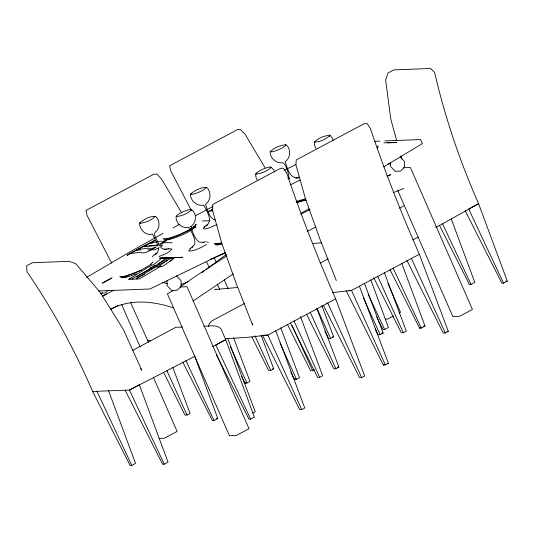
<?xml version="1.0" encoding="UTF-8"?>
<svg xmlns="http://www.w3.org/2000/svg" width="534" height="534" viewBox="0 0 534 534"><rect width="100%" height="100%" fill="white"/><g stroke="black" fill="none" stroke-linecap="round" stroke-linejoin="round"><path stroke-width="0.8" d="M252.716 323.738L252.669 325.199L236.315 283.734L221.83 243.464L212.272 209.368L212.652 204.542L280.483 168.35L283.547 168.23L286.731 173.103C301.096 215.763 317.61 257.668 335.699 298.88L364.675 376.009L361.665 377.618L359.616 377.692L323.524 305.541M158.605 248.397L158.311 250.519L157.19 252.582L155.08 254.691L156.889 253.249M289.021 179.13C289.188 175.526 285.93 160.193 280.437 162.91C274.91 162.283 270.057 157.47 270.084 151.776C274.302 147.684 280.33 145.008 286.204 144.761C291.27 149.106 290.449 158.491 285.149 161.702C287.425 168.163 289.722 179.504 298.86 177.755L297.071 177.822M205.97 187.648L206.051 187.287L205.73 188.322L203.114 190.137L199.042 192.167L194.797 193.762L191.733 194.409L190.818 193.915L191.139 194.102M285.61 145.148L285.69 144.787L285.363 145.822L282.753 147.644L278.675 149.674L274.436 151.269L271.372 151.916L270.458 151.416L270.778 151.603M208.507 326.548L209.034 324.345L210.536 322.135L212.358 320.64L244.445 303.519M155 216.777L155.087 216.417C151.402 220.509 145.495 222.451 140.155 223.366L140.462 223.539L140.175 222.785M191.472 210.256L191.552 209.902C187.454 213.607 181.834 216.096 176.327 216.53L176.641 216.711M271.105 167.756L271.192 167.409C267.093 171.107 261.473 173.603 255.96 174.037L256.273 174.211M152.604 262.695L152.924 261.914L150.454 264.684L151.189 264.116C142.685 269.91 133.053 274.069 123.08 276.559L123.961 276.412L119.816 276.572L120.597 276.866M377.698 146.803L378.012 146.029L377.324 147.217M195.21 226.122L196.185 224.2L193.715 226.97L194.456 226.396C185.952 232.19 176.313 236.348 166.348 238.845M377.371 148.732L378.039 147.584M152.397 256.974L153.078 255.846L156.943 253.149M132.292 279.195L133.013 278.201L167.022 260.565M136.484 279.035L137.205 278.04L144.594 274.202M191.819 247.649L194.783 243.971C195.551 239.239 192.687 234.746 190.865 230.534C189.477 228.465 189.65 226.182 186.793 227.544C180.752 227.965 174.892 221.81 176.3 215.816C180.559 212.472 185.759 210.189 191.112 209.368C197.253 213.126 196.652 222.958 190.691 226.663L190.892 226.469C192.707 231.97 194.363 238.451 199.149 242.069L203.895 242.396L202.573 242.676M204.035 227.204L207.793 224.347M204.789 226.95L203.314 228.378L204.489 229.019L208.42 228.185L217.131 224.514M207.399 224.68L206.084 225.969C213.673 220.509 206.484 210.776 203.701 205.096C197.193 206.651 190.384 200.884 190.451 194.269C194.663 190.184 200.697 187.507 206.565 187.254C211.497 191.706 211.023 200.597 205.477 204.328C207.666 209.301 208.861 218.279 215.329 220.128M108.122 290.249L105.265 292.992L100.632 293.266M195.244 226.69L191.866 229.159L195.878 226.65L191.326 229.253M195.551 226.903C187.734 233.378 177.922 237.163 168.21 239.773M135.596 250.706L136.377 250.072L140.409 250.012M143.326 246.581L144.1 245.947L147.324 245.9M160.394 241.228L163.457 241.328L167.496 239.426L161.762 244.078L160.08 244.452M201.712 272.72L204.388 270.745M206.391 269.263L226.436 254.438M167.496 239.426C163.19 242.229 158.451 245.433 153.165 245.573L144.574 246.781M189.91 248.704L192.914 246.615M190.618 248.851L189.276 249.785L188.862 251.113C195.217 250.947 201.038 247.582 206.444 244.512M300.068 180.112L290.389 184.817M173.75 290.369L167.396 293.76L229.426 435.744L236.322 435.484L249.038 428.695L187.007 286.711L180.105 286.978L196.051 275.891L226.583 256.02M193.208 300.909L233.298 273.942M136.364 277.033L152.857 266.766L158.424 264.063L166.501 257.635L164.679 258.229L162.309 257.795L154.233 264.223L148.666 266.927L128.741 279.329L139.494 278.915L159.799 266.846L162.543 266.426L173.71 258.71L169.518 258.87L158.351 266.586L155.608 267.013L136.704 278.247M86.555 277.433L129.448 252.208L163.024 233.391M383.726 166.888L422.361 143.613L420.592 139.554L384.907 140.923M132.425 350.531L175.826 327.295L182.441 327.042M435.684 227.551L478.597 203.721C459.907 161.415 445.049 117.447 434.596 72.377L430.544 68.485L393.745 69.894L388.091 72.911L385.648 80.04L390.781 119.102L396.729 140.682M173.003 227.884L179.584 224.327M301.123 213.159L309.173 208.814M212.625 346.713L225.702 339.684L220.882 328.65C216.197 324.332 209.615 326.294 203.955 326.221M154.66 240.287L128.207 254.404L127.112 255.386L132.232 252.655M207.846 211.905L212.986 209.161M212.492 209.675L209.682 211.177L212.772 210.763M135.883 250.706L140.268 248.363M143.926 246.414L148.312 244.071M151.963 242.122L154.887 240.56M159.125 247.536L154.913 249.785L147.658 249.899M160.534 246.788L162.636 245.667L148.939 245.874M112.133 277.613L102.381 283.14L111.139 278.474M100.405 293.874L102.521 292.745M128.881 279.322L131.077 278.154M150.081 268.015L151.543 267.234M153.004 266.453L154.466 265.672M158.117 263.723L169.084 257.875M113.715 290.196L102.361 296.25L106.653 293.96M110.678 309.32L117.747 305.548M110.538 309.393C129.849 298.653 153.432 301.049 173.597 307.958M180.105 286.978L181.52 286.224M387.964 176.06L390.795 174.551L386.93 176.053M320.06 263.169L328.083 258.89M335.699 298.88L267.861 335.078L247.943 337.294L225.468 338.723M336.307 280.564L319.953 239.105L305.468 198.828L295.909 164.732L296.29 159.913L364.121 123.714L367.185 123.601L370.369 128.467C384.734 171.127 401.248 213.039 419.337 254.251L351.505 290.449L332.382 292.572M241.575 376.45L244.926 383.138L246.134 382.498M163.804 372.712L185.011 415.112L187.054 415.031L190.071 413.423L172.802 367.459M244.926 383.138L246.968 383.065L249.985 381.456L233.592 337.828M251.908 337.007L268.649 370.483L270.698 370.402L273.708 368.794L261.119 335.299M324.846 331.073L328.564 338.509L330.613 338.429L333.623 336.82L321.915 305.662M393.438 316.008L387.791 319.025L385.488 319.112M399.092 312.997L400.5 312.243L387.878 283.34M182.788 362.085L212.405 420.605L214.041 420.538L217.805 418.529L194.616 355.951M376.657 316.962L383.032 329.551L384.667 329.491L388.438 327.476L370.75 279.763M140.562 368.54L141.77 370.269L123.401 329.531L100.212 292.385L75.728 263.656L69.153 261.333L32.354 262.741L26.7 265.758L26.934 271.686C52.753 309.313 74.553 349.576 92.642 391.449L130.136 465.514L131.771 465.454L135.536 463.445L108.576 390.694M439.395 225.228L469.393 284.482L471.028 284.415L474.793 282.406L451.31 219.047M290.716 371.938L294.441 379.38L295.642 378.733M294.441 379.38L296.483 379.3L299.501 377.692L280.764 327.829M287.552 324.625L310.628 370.743L312.67 370.663L314.479 369.695M375.102 328.797L378.079 334.745L380.121 334.671L383.138 333.062L364.402 283.2M252.842 413.029L255.252 411.741L227.731 338.509M290.483 323.137L317.643 377.438L319.686 377.358L322.703 375.749L300.455 316.542M306.67 314.499L333.83 368.8L335.873 368.72L338.89 367.112L316.936 308.679M373.747 277.76L401.281 332.802L403.33 332.729L406.341 331.12L384.387 272.687M125.15 390.2L162.636 464.273L164.272 464.206L168.043 462.197L139.341 384.76L129.442 390.04L92.642 391.449M503.529 283.174L507.3 281.164L478.597 203.721L468.698 209.001L503.529 283.174L501.893 283.234L465.154 210.65M390.007 269.637L419.624 328.15L420.885 327.482M250.633 419.137L254.404 417.127L225.702 339.684L215.803 344.971L250.633 419.137L248.998 419.203L216.383 354.763M419.624 328.15L421.259 328.09L425.031 326.074L401.835 263.496M346.132 290.656L383.345 365.036L384.547 364.388M262.494 335.285L299.707 409.665L301.75 409.591L304.76 407.976L275.784 330.853M383.345 365.036L385.388 364.956L388.405 363.347L359.422 286.224M406.795 260.171L443.26 333.062L445.303 332.982L448.32 331.374L419.337 254.251M412.956 239.859L418.115 237.123M195.691 215.643L213.119 206.444M399.492 208.133L403.837 205.857M194.469 356.465L129.442 390.04L164.272 464.206M307.137 231.469L315.941 226.97M157.904 267.3L160.861 265.772M169.739 261.166L171.214 260.398M190.678 229.627L178.276 235.467L166.054 239.859L170.299 238.711L166.688 239.626M284.028 170.386L295.896 164.559M224.814 252.682L149.927 288.987L98.476 290.957M300.896 214.094L310.247 209.488M141.41 270.351L122.787 277.58L127.032 276.432L121.725 277.54M210.156 259.451L225.502 252.982M305.655 199.242L296.957 202.266L301.209 201.118L297.184 202.052M136.29 273.762C131.357 275.471 126.284 278.147 120.938 277.647M393.191 192.641L403.891 188.482M181.053 284.422L188.115 281.885M159.092 256.474C163.604 254.638 168.924 253.083 171.935 249.051L169.999 248.784L168.517 249.171M305.114 198.942L296.203 201.365M306.276 200.076L296.624 202.513M221.73 243.31L216.263 244.726M295.869 178.082L298.78 177.188M164.846 249.565L168.831 248.51M165.42 249.578L166.915 249.184L164.285 249.271L165.066 249.385L162.676 248.744L160.854 247.482M167.87 238.992L169.845 238.491M221.23 242.83L217.618 243.744L218.499 243.597L214.354 243.758L217.892 244.065M222.111 244.011L216.991 245.013L215.476 244.826M202.466 242.456L205.984 241.708M159.586 241.368L149.874 243.09L130.042 253.67L140.856 252.235L142.004 252.969C147.184 252.969 151.509 249.298 156.015 247.242L150.248 248.911L148.585 248.116L140.088 249.238M167.229 238.698L163.084 238.852M312.257 243.511L321.348 242.85M237.71 287.486L214.781 289.515L216.497 289.495M374.955 141.303L379.928 141.109M383.812 142.838L396.629 142.491L387.591 142.838M403.504 167.763L410.406 167.502L472.436 309.486L459.721 316.268L452.825 316.535L397.663 190.271M287.786 178.289L289.735 178.202M202.333 221.009L209.815 220.722M149.607 243.23L152.837 243.103M162.53 242.736L172.228 242.703M159.406 258.049L182.835 257.295L159.84 258.176M169.739 258.022L174.505 257.842M178.476 257.688L180.065 257.628L179.104 257.488M505.665 281.224L507.3 281.164M348.435 290.563L351.505 290.449L385.388 364.956M326.247 303.165L327.776 303.105L361.665 377.618M423.395 326.141L425.031 326.074M263.262 335.252L267.861 335.078L301.75 409.591M130.563 302.491L147.805 340.732L150.101 340.645M381.77 333.109L383.138 333.062M446.951 331.427L448.32 331.374M332.261 336.874L333.623 336.82M387.037 363.4L388.405 363.347M272.347 368.847L273.708 368.794M337.528 367.165L338.89 367.112M216.17 418.589L217.805 418.529M159.025 438.441L164.392 438.234L177.108 431.452L153.512 377.445M163.858 239.145L165.38 239.332M388.125 163.704L390.401 164.152M162.449 282.473L167.763 283.507M207.239 241.962L208.407 242.603M314.9 142.231L314.579 142.051C320.066 142.198 325.493 139.114 329.805 135.876L329.725 136.217L329.438 135.462M400.38 157.083L404.432 161.435L404.592 167.182L400.6 171.027L395.193 171.347L390.561 166.421L390.447 162.309M176.4 275.718L181.033 280.644L181.193 286.398L177.201 290.236L171.794 290.556L167.162 285.63L167.022 280.704M265.058 167.83L244.999 134.141L240.487 129.508L237.423 129.622L169.592 165.82L170.7 170.767L190.952 209.635M181.42 212.465L161.361 178.77L156.849 174.137L153.785 174.258L85.954 210.449L87.062 215.402L111.659 263.115M147.805 340.732L148.545 342.221M158.485 243.664C157.47 239.512 151.349 233.658 156.769 230.962C160.14 226.663 159.653 220.095 155.608 216.397C149.76 215.916 143.973 219.481 139.494 222.932C139.514 229.553 145.669 235.915 152.524 234.066L157.417 244.165M206.364 261.526L209.255 267.541M217.211 284.075L219.741 289.341M316.028 148.472L314.659 145.582L314.212 142.418C317.904 137.845 324.398 135.956 330.005 135.062L331.974 137.518L333.169 140.489M257.428 180.485L256.06 177.595L255.599 174.418L255.94 173.323C260.192 169.979 265.398 167.689 270.751 166.875L273.735 169.905L274.623 172.128M442.526 223.733L471.028 284.415M393.117 268.155L421.259 328.09M368.133 294.274L384.667 329.491M185.892 360.604L214.041 420.538M96.941 391.282L131.771 465.454M214.201 257.855L216.27 262.394M224.207 279.776L228.225 288.74M411.414 258.476L445.303 332.982M377.658 276.278L403.33 332.729M363.347 297.792L380.121 334.671M316.916 308.325L330.613 338.429M310.207 312.27L335.873 368.72M294.02 320.907L319.686 377.358M292.131 325.506L312.67 370.663M280.056 343.175L296.483 379.3M254.952 335.786L270.698 370.402M230.541 346.94L246.968 383.065M166.862 370.629L187.054 415.031M121.605 304.427L140.215 347.02M400.921 155.875L401.802 159.072"/></g></svg>
